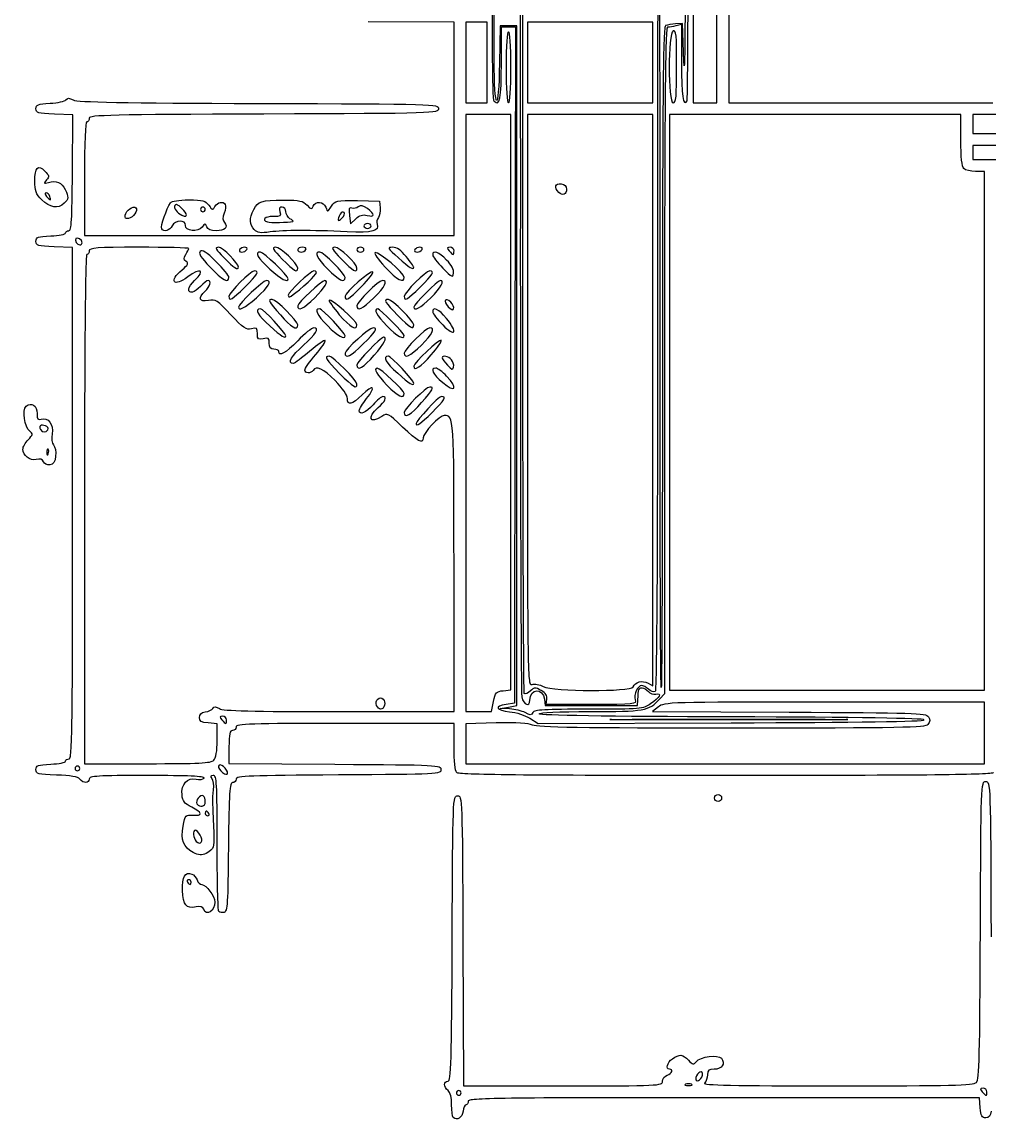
# Model space of a CAD drawing. Extents: x 68 to 595, y 2 to 633.
# Drawn here: x 68 to 374.2, y 2.4 to 350.3 of the extents above; entities that cross this region are included whole.
import ezdxf

# ---------------------------------------------------------------- set-up
doc = ezdxf.new("R2010")
doc.units = 0
doc.layers.get('0').update_dxf_attribs({"linetype": 'CONTINUOUS'})

msp = doc.modelspace()

# ---------------------------------------------------------------- linework, layer by layer
at = {"color": 7}
for points in [[(287.952487, 389.8125), (287.912737, 454.875), (284.21463, 450.75), (280.516522, 446.625), (280.508272, 385.6875), (280.5, 324.75), (284.246107, 324.75), (287.992222, 324.75), (287.952472, 389.8125)], [(215.25, 337.5), (215.25, 350.25), (211.875, 350.25), (208.5, 350.25), (208.5, 337.5), (208.5, 324.75), (211.875, 324.75), (215.25, 324.75)], [(267.75, 337.5), (267.75, 350.25), (247.875, 350.25), (228, 350.25), (228, 337.5), (228, 324.75), (247.875, 324.75), (267.75, 324.75)], [(222.75, 336)], [(275.25, 336.351465)], [(237.909375, 296.390625)], [(74.224722, 294.02586)], [(76.771223, 295.125)], [(100.619393, 289.164)], [(120, 289.253445)], [(126, 291)], [(169.977075, 290.022923)], [(177.277207, 289.082535)], [(153.75, 287.206552)], [(178.5, 285.75)], [(112.18893, 284.896515)], [(141.516308, 284.590838)], [(87, 280.455735)], [(139.125, 278.25)], [(157.875, 278.25)], [(176.25, 278.25)], [(194.625, 278.25)], [(202.416345, 274.96131)], [(204.75, 277.875)], [(136.5, 272.66898)], [(155.25, 272.40588)], [(174, 272.40588)], [(192, 272.66898)], [(133.5, 269.463105)], [(152.25, 269.038912)], [(170.25, 269.411738)], [(189, 269.481922)], [(138.538912, 266.41188)], [(157.175063, 266.768048)], [(175.481677, 266.606445)], [(194.038912, 266.41188)], [(142.175063, 263.018047)], [(160.661738, 263.034308)], [(179.411738, 263.034308)], [(197.411737, 263.034307)], [(203.72991, 261.591518)], [(155.25, 254.411737)], [(174, 254.481937)], [(192, 254.411737)], [(202.365135, 256.47423)], [(151.5, 250.925063)], [(170.25, 250.925063)], [(189, 251.038912)], [(176.038912, 248.41188)], [(194.411737, 248.034307)], [(179.481953, 244.824938)], [(197.563065, 244.91889)], [(203.970098, 243.41103)], [(202.42314, 238.204297)], [(174, 235.663913)], [(192, 235.925062)], [(189, 232.731952)], [(194.481953, 229.824938)], [(269.996498, 230.687497)], [(197.788912, 226.66188)], [(76.128277, 221.255272)], [(76.203157, 215.046877)], [(74.736928, 211.103767)], [(261.467827, 139.846448)], [(180.251872, 133.925415)], [(132.75, 129.375)], [(227.25, 131.65746)], [(261.1875, 129.56226)], [(353.625, 129.375)], [(128.678573, 116.571428)], [(86.25, 114)], [(132.323625, 114.056775)], [(287.25, 104.625)], [(126, 103.455735)], [(127.125, 99.75)], [(124.38117, 92.911575)], [(121.5, 78)], [(125.506365, 69.413708)], [(130.27593, 68.724075)], [(279.9375, 13.99671)], [(283.384125, 16.836023)], [(207, 11.25)], [(373.5, 11.625)], [(204.52593, 3.474075)]]:
    msp.add_lwpolyline(points, close=True, dxfattribs=at)
for points in [[(291.75, 364.413893), (291.75, 324.75), (375.375, 324.75)], [(87.75, 300.74997), (87.75, 282.74997), (146.25, 282.74997), (204.75, 282.74997), (204.75, 316.490617), (204.75, 350.231257), (177.5625, 350.428117)], [(222.375, 132.822157), (219.375, 132.94746), (222, 133.41123), (224.625, 133.875), (224.625, 241.5), (224.625, 349.125), (222, 349.125), (219.375, 349.125), (219.168457, 337.3125)], [(219.75, 337.169265), (219.75, 348.75), (221.99295, 348.75), (224.2359, 348.75), (224.05545, 241.6875), (223.875, 134.625), (221.25, 134.25)], [(277.52901, 337.875), (277.125, 349.875), (274.924995, 349.714972)], [(275.062485, 349.222717), (276.749985, 349.674945), (276.749985, 337.631737)], [(83.93073, 302.592945), (84.056377, 320.93589), (78.215692, 321.155445)], [(220.332007, 138.61002), (222.75, 138.84504), (222.75, 229.92252), (222.75, 321), (215.625, 321), (208.5, 321), (208.5, 226.5), (208.5, 132), (212.580862, 132), (216.661725, 132), (217.28787, 135.1875)], [(266.221673, 141.015165), (267.75, 140.197222), (267.75, 230.598615), (267.75, 321), (247.875, 321), (228, 321), (228, 230.574457)], [(365.25, 312.9), (365.25, 321), (319.125, 321), (273, 321), (273, 229.875), (273, 138.75), (322.87521, 138.75), (372.750428, 138.75), (372.736552, 220.875), (372.73653, 220.875)], [(460.040498, 319.194668), (459.587385, 321), (414.293692, 321), (369, 321), (369, 318), (369, 315), (379.5, 315)], [(378.75, 311.25), (369, 311.25), (369, 309), (369, 306.75), (480, 306.75), (591, 306.75), (591, 309)], [(372.73653, 220.875), (372.722632, 303), (369.88632, 303)], [(174.176828, 293.769825), (181.125, 293.625), (181.366695, 291.517147)], [(171.610575, 289.10016), (171.925417, 286.40331), (173.614905, 287.99049)], [(84, 197.968455), (84, 278.936902), (78.1875, 279.155955)], [(269.80596, 135.907613), (271.486913, 137.707747), (271.510387, 243.228877)], [(87.75, 196.125), (87.75, 115.5), (107.678573, 115.5)], [(168.364823, 132), (204.75, 132), (204.75, 177.975)], [(233.391143, 135.901672), (233.625, 133.875), (248.25, 133.875), (262.875, 133.875), (262.956322, 135.75)], [(248.253398, 134.25), (233.90571, 134.25), (234.140355, 135.899055)], [(269.462453, 133.506135), (267.563303, 132.012263), (310.887518, 131.818635)], [(372.75, 125.25), (372.75, 135), (322.055798, 135)], [(228.75, 129.900143), (231.375, 128.250585), (292.5, 128.437793)], [(129.75, 122.901157), (129.75, 128.159453), (126.9375, 128.392223)], [(204.75, 120.9), (204.75, 128.25), (170.25, 128.25)], [(218.0625, 128.399498), (208.5, 128.127668), (208.5, 121.81383), (208.5, 115.5), (290.625, 115.5), (372.75, 115.5), (372.75, 125.25)], [(133.5, 120.757725), (133.5, 115.515443), (167.0625, 115.320225)], [(207.568125, 59.4375), (207.761385, 13.5), (239.255625, 13.5)], [(371.394398, 6.5625), (371.16375, 9.75), (290.206875, 9.75)]]:
    msp.add_lwpolyline(points, dxfattribs=at)
for points in [[(217.493122, 338.4375), (217.37421, 562.029244), (217.52496, 618.75), (218.238135, 618.75)], [(278.084063, 572.625), (278.475307, 467.976638), (278.125763, 320.149665), (277.52901, 337.875)], [(216.727943, 521.4375), (216.686168, 335.500935), (216.719918, 325.980052), (217.4247, 325.2753)], [(225.035475, 475.5), (225.595725, 488.295758), (225.769005, 440.488995), (225.75339, 277.430925)], [(226.51914, 311.416238), (226.52859, 406.658723), (226.33611, 484.908413), (226.091362, 485.304435)], [(269.658113, 485.303573), (269.413065, 484.907078), (269.22006, 406.789665), (269.22921, 311.709322)], [(278.564145, 325.401555), (278.793938, 325.773368), (278.992282, 371.088248), (279.004912, 426.101288)], [(269.996498, 230.687497), (269.99457, 280.978125), (269.981048, 337.81875), (269.966437, 357)], [(271.746037, 349.179292), (270.94734, 348.872805), (270.764918, 329.579775), (270.755265, 244.398532)], [(271.510387, 243.228877), (271.528838, 326.091127), (271.731555, 348.752197), (272.454435, 348.760238)], [(274.924995, 349.714972), (273.71499, 349.62696), (272.284455, 349.385902), (271.746037, 349.179292)], [(272.454435, 348.760238), (272.960737, 348.766237), (274.13436, 348.973988), (275.062485, 349.222717)], [(222, 347.25), (221.533335, 347.25), (221.25, 342.999998), (221.25, 336)], [(222.75, 336), (222.75, 342.999998), (222.466665, 347.25), (222, 347.25)], [(274.125, 347.521223), (272.44611, 346.876973), (272.44611, 324.75), (274.125, 324.75)], [(275.25, 336.351465), (275.25, 346.355737), (275.095118, 347.893492), (274.125, 347.521223)], [(219.168457, 337.3125), (218.88099, 320.871983), (217.501973, 321.798), (217.493122, 338.4375)], [(276.749985, 337.631737), (276.749985, 326.885588), (277.278652, 323.32158), (278.564145, 325.401555)], [(217.4247, 325.2753), (219.255908, 323.444093), (219.75, 325.971398), (219.75, 337.169265)], [(221.25, 336), (221.25, 329.000002), (221.533335, 324.75), (222, 324.75)], [(222, 324.75), (222.466665, 324.75), (222.75, 329.000002), (222.75, 336)], [(274.125, 324.75), (275.076518, 324.75), (275.25, 326.53905), (275.25, 336.351465)], [(72.375, 322.875), (72.375, 324.18201), (72.951662, 324.404587), (76.856992, 324.604987)], [(76.856992, 324.604987), (79.322092, 324.731475), (81.578265, 325.222132), (81.87072, 325.695322)], [(81.87072, 325.695322), (82.268033, 326.3382), (82.84134, 326.325218), (84.13872, 325.643948)], [(84.13872, 325.643948), (85.448317, 324.956295), (99.882428, 324.68835), (142.875, 324.553605)], [(142.875, 324.553605), (199.315455, 324.376725), (199.875, 324.360248), (199.875, 322.87497)], [(78.215692, 321.155445), (72.948185, 321.353453), (72.375, 321.522203), (72.375, 322.875)], [(144.5625, 321.182633), (96.087818, 321.014077), (89.25, 320.851823), (89.25, 319.870133)], [(199.875, 322.87497), (199.875, 321.39027), (199.310888, 321.373005), (144.5625, 321.182633)], [(88.5, 318.74997), (88.020832, 318.74997), (87.75, 312.249967), (87.75, 300.74997)], [(89.25, 319.870133), (89.25, 319.254045), (88.9125, 318.74997), (88.5, 318.74997)], [(227.00259, 137.747408), (226.72722, 138.022778), (226.509667, 216.17376), (226.51914, 311.416238)], [(269.22921, 311.709322), (269.240835, 190.70334), (269.00727, 138.688515), (268.450665, 138.344513)], [(366.15, 303.9), (365.561107, 304.488893), (365.25, 307.599997), (365.25, 312.9)], [(72, 299.981595), (72, 304.280917), (73.034467, 305.29887), (75.20142, 303.13191)], [(75.20142, 303.13191), (76.55691, 301.77642), (76.618777, 301.421812), (75.694155, 300.30771)], [(369.88632, 303), (368.326343, 303), (366.645, 303.405), (366.15, 303.9)], [(74.224722, 294.02586), (72.369938, 295.923277), (72, 296.913623), (72, 299.981595)], [(75.694155, 300.30771), (74.741445, 299.159767), (74.803243, 299.08647), (76.31838, 299.567355)], [(76.31838, 299.567355), (78.715267, 300.328102), (80.637217, 299.51778), (81.63618, 297.325297)], [(82.777538, 284.25), (83.616158, 284.25), (83.828175, 287.622502), (83.93073, 302.592945)], [(237.909375, 296.390625), (236.404372, 297.895627), (236.828025, 299.378753), (238.6875, 299.114663)], [(75.577928, 296.25), (75.138945, 296.25), (75.211838, 295.773442), (75.75, 295.125)], [(76.771223, 295.125), (76.53378, 295.74375), (75.996803, 296.25), (75.577928, 296.25)], [(81.63618, 297.325297), (82.765613, 294.846465), (82.729088, 294.336225), (81.321427, 292.928572)], [(240.375, 297.437498), (240.375, 295.682917), (239.141018, 295.158982), (237.909375, 296.390625)], [(238.6875, 299.114663), (239.767185, 298.961325), (240.375, 298.35723), (240.375, 297.437498)], [(81.321427, 292.928572), (79.473135, 291.08028), (76.682295, 291.5118), (74.224722, 294.02586)], [(75.75, 295.125), (76.263518, 294.50625), (76.800503, 294), (76.943295, 294)], [(76.943295, 294), (77.086087, 294), (77.008695, 294.50625), (76.771223, 295.125)], [(100.619393, 289.164), (100.9272, 290.729745), (103.199857, 292.300148), (104.000002, 291.500002)], [(112.188952, 284.896523), (111.767535, 285.578393), (113.779207, 291.466087), (114.979057, 293.0625)], [(114.979057, 293.0625), (115.422112, 293.652), (117.582585, 294), (120.799305, 294)], [(116.883758, 292.5), (115.779697, 292.5), (116.198768, 290.829255), (117.5625, 289.794038)], [(120, 289.253445), (120, 290.009828), (117.60978, 292.5), (116.883758, 292.5)], [(120.799305, 294), (125.248162, 294), (126.071662, 293.780048), (127.117282, 292.3125)], [(127.117282, 292.3125), (128.228587, 290.752763), (128.376592, 290.724375), (129.072082, 291.9375)], [(129.072082, 291.9375), (129.880005, 293.346757), (131.642902, 293.684557), (132.336105, 292.56294)], [(132.336105, 292.56294), (132.569647, 292.185052), (132.413565, 290.962747), (131.989245, 289.84671)], [(141.366773, 290.984092), (142.731382, 293.62296), (143.58087, 293.883248), (150.935348, 293.916015)], [(150.935348, 293.916015), (155.908028, 293.93814), (156.959123, 293.71281), (158.226083, 292.352888)], [(158.226083, 292.352888), (159.543735, 290.93856), (159.75891, 290.900528), (160.183478, 292.006943)], [(160.183478, 292.006943), (160.860203, 293.77047), (163.437758, 293.548913), (164.13378, 291.667388)], [(165.973943, 291.99972), (167.182995, 293.844967), (167.481517, 293.909385), (174.176828, 293.769825)], [(177.315585, 291.24957), (175.906642, 292.275735), (175.17633, 292.415025), (174.43422, 291.799125)], [(101.664, 288.119393), (100.766085, 287.942865), (100.442865, 288.266085), (100.619393, 289.164)], [(104.000002, 291.500002), (104.800147, 290.699858), (103.229745, 288.4272), (101.664, 288.119393)], [(117.5625, 289.794038), (119.00841, 288.696435), (120, 288.47652), (120, 289.253445)], [(125.25, 291.75), (124.8375, 291.75), (124.5, 291.4125), (124.5, 291)], [(124.5, 291), (124.5, 290.5875), (124.8375, 290.25), (125.25, 290.25)], [(126, 291), (126, 291.4125), (125.6625, 291.75), (125.25, 291.75)], [(125.25, 290.25), (125.6625, 290.25), (126, 290.5875), (126, 291)], [(131.989245, 289.84671), (131.44545, 288.416415), (131.462918, 287.522145), (132.04842, 286.816627)], [(141.516308, 284.590838), (139.954207, 286.152938), (139.907228, 288.161632), (141.366773, 290.984092)], [(149.625, 290.25), (150.04035, 288.941348), (149.759775, 288.75), (147.425543, 288.75)], [(150.324457, 291.75), (149.490225, 291.75), (149.287148, 291.31449), (149.625, 290.25)], [(151.5, 290.287267), (151.5, 291.115425), (150.990015, 291.75), (150.324457, 291.75)], [(152.8125, 288.060075), (152.090625, 288.480525), (151.5, 289.482765), (151.5, 290.287267)], [(164.13378, 291.667388), (164.709682, 290.110575), (164.739675, 290.11599), (165.973943, 291.99972)], [(168.720705, 289.47828), (167.565952, 287.652353), (167.912317, 286.84089), (169.26786, 288.196425)], [(169.977075, 290.022922), (169.66983, 290.330175), (169.104457, 290.085097), (168.720705, 289.47828)], [(169.26786, 288.196425), (169.96518, 288.893753), (170.284327, 289.71567), (169.977075, 290.022923)], [(172.36794, 291.385567), (171.528922, 291.707528), (171.364207, 291.21048), (171.610575, 289.10016)], [(174.43422, 291.799125), (173.887477, 291.345375), (172.95765, 291.15927), (172.36794, 291.385567)], [(173.614905, 287.99049), (174.855345, 289.155825), (175.828732, 289.446075), (177.277207, 289.082535)], [(177.277185, 289.082535), (179.759077, 288.459615), (179.776747, 289.457025), (177.315585, 291.24957)], [(181.366695, 291.517147), (181.499625, 290.357827), (181.24068, 288.966232), (180.79125, 288.42471)], [(115.499978, 285.749992), (114.674723, 284.207985), (112.897575, 283.7499), (112.18893, 284.896515)], [(119.729145, 285.937492), (119.878013, 287.813227), (116.52462, 287.664555), (115.499978, 285.749992)], [(125.004855, 285.425775), (123.718403, 283.666447), (119.580758, 284.06778), (119.729145, 285.937492)], [(126.43458, 285.490125), (125.997173, 286.62999), (125.88159, 286.624785), (125.004855, 285.425775)], [(129.410955, 284.25), (127.776998, 284.25), (126.745545, 284.679757), (126.43458, 285.490125)], [(132.04842, 286.816627), (133.29891, 285.309885), (132.209767, 284.25), (129.410955, 284.25)], [(147.425543, 288.75), (144.82212, 288.75), (143.800283, 287.733525), (145.6875, 287.021085)], [(145.6875, 287.021085), (146.451998, 286.732485), (152.322435, 286.867523), (153.75, 287.206552)], [(153.75, 287.206552), (153.95625, 287.255527), (153.534375, 287.639617), (152.8125, 288.060075)], [(180.396195, 286.34022), (181.246478, 284.12442), (179.016563, 283.553228), (170.961285, 283.923473)], [(177.375, 286.5), (176.75625, 286.5), (176.25, 286.1625), (176.25, 285.75)], [(176.25, 285.75), (176.25, 285.3375), (176.75625, 285), (177.375, 285)], [(178.5, 285.75), (178.5, 286.1625), (177.99375, 286.5), (177.375, 286.5)], [(177.375, 285), (177.99375, 285), (178.5, 285.3375), (178.5, 285.75)], [(180.79125, 288.42471), (180.341827, 287.883187), (180.164055, 286.94517), (180.396195, 286.34022)], [(72.375, 280.875), (72.375, 282.191182), (72.94943, 282.40236), (77.0625, 282.59829)], [(77.0625, 282.59829), (79.640625, 282.721095), (81.75, 283.14297), (81.75, 283.53579)], [(81.75, 283.53579), (81.75, 283.928603), (82.21239, 284.25), (82.777538, 284.25)], [(87, 280.455735), (87, 281.34063), (85.537238, 282.287235), (84.999998, 281.750002)], [(146.578808, 283.848173), (143.531528, 283.427835), (142.53279, 283.574355), (141.516308, 284.590838)], [(170.961285, 283.923473), (159.273518, 284.460683), (150.830287, 284.434605), (146.578808, 283.848173)], [(78.1875, 279.155955), (72.948016, 279.353408), (72.375, 279.522878), (72.375, 280.875)], [(84.999998, 281.750002), (84.462765, 281.212762), (85.40937, 279.75), (86.294265, 279.75)], [(86.294265, 279.75), (86.68242, 279.75), (87, 280.06758), (87, 280.455735)], [(105, 279), (91.5, 279), (89.25, 278.839282), (89.25, 277.875)], [(120.75, 278.614823), (120.75, 278.826667), (113.6625, 279), (105, 279)], [(119.8125, 276.71694), (120.328125, 277.54893), (120.75, 278.402978), (120.75, 278.614823)], [(130.218322, 279), (128.941432, 279), (129.23679, 278.440507), (132, 275.625)], [(136.5, 272.66898), (136.5, 273.984458), (131.52354, 279), (130.218322, 279)], [(138.463523, 279), (137.844773, 279), (137.12994, 278.6625), (136.875, 278.25)], [(139.125, 278.25), (139.37994, 278.6625), (139.08225, 279), (138.463523, 279)], [(148.18848, 279), (146.970555, 279), (147.39009, 278.28048), (150.375, 275.25)], [(155.25, 272.40588), (155.25, 273.912757), (149.802173, 279), (148.18848, 279)], [(156.794265, 279), (155.94492, 279), (155.25, 278.6625), (155.25, 278.25)], [(157.875, 278.25), (158.12994, 278.6625), (157.64361, 279), (156.794265, 279)], [(166.93848, 279), (165.720555, 279), (166.14009, 278.28048), (169.125, 275.25)], [(174, 272.40588), (174, 273.912757), (168.552173, 279), (166.93848, 279)], [(175.125, 279), (174.50625, 279), (174, 278.6625), (174, 278.25)], [(176.25, 278.25), (176.25, 278.6625), (175.74375, 279), (175.125, 279)], [(185.332515, 279), (183.548557, 279), (183.67389, 278.769007), (187.145535, 275.658608)], [(189.62448, 276.04398), (187.97676, 278.094337), (186.6618, 279), (185.332515, 279)], [(193.963522, 279), (193.344772, 279), (192.62994, 278.6625), (192.375, 278.25)], [(194.625, 278.25), (194.87994, 278.6625), (194.58225, 279), (193.963522, 279)], [(203.53317, 279), (202.53657, 279), (202.485322, 278.796383), (203.25, 277.875)], [(204.75, 277.875), (204.75, 278.49375), (204.202425, 279), (203.53317, 279)], [(88.5, 276.75), (88.004648, 276.75), (87.75, 249.375), (87.75, 196.125)], [(89.25, 277.875), (89.25, 277.25625), (88.9125, 276.75), (88.5, 276.75)], [(119.943818, 274.539195), (119.069543, 275.083185), (119.04564, 275.479568), (119.8125, 276.71694)], [(124.411245, 277.71123), (123.77697, 277.076955), (124.56636, 275.797012), (127.514063, 272.680252)], [(129.380978, 274.494082), (126.309885, 277.52703), (125.04552, 278.345505), (124.411245, 277.71123)], [(132, 275.625), (135.02763, 272.54007), (136.5, 271.572878), (136.5, 272.66898)], [(136.875, 278.25), (136.62006, 277.8375), (136.91775, 277.5), (137.536477, 277.5)], [(137.536477, 277.5), (138.155227, 277.5), (138.87006, 277.8375), (139.125, 278.25)], [(143.46312, 277.5), (141.517253, 277.5), (142.597163, 275.537408), (146.43723, 272.094967)], [(152.25, 269.038897), (152.25, 269.996768), (144.457853, 277.5), (143.46312, 277.5)], [(150.375, 275.25), (154.131278, 271.436377), (155.25, 270.783705), (155.25, 272.40588)], [(155.25, 278.25), (155.25, 277.8375), (155.73633, 277.5), (156.330735, 277.5)], [(156.330735, 277.5), (156.92514, 277.5), (157.62006, 277.8375), (157.875, 278.25)], [(162.215692, 277.5), (160.388452, 277.5), (161.257605, 275.6688), (164.784308, 272.088263)], [(170.25, 269.411722), (170.25, 270.63804), (163.43382, 277.5), (162.215692, 277.5)], [(169.125, 275.25), (172.881278, 271.436377), (174, 270.783705), (174, 272.40588)], [(174, 278.25), (174, 277.8375), (174.50625, 277.5), (175.125, 277.5)], [(175.125, 277.5), (175.74375, 277.5), (176.25, 277.8375), (176.25, 278.25)], [(179.816782, 277.313895), (179.301495, 277.142137), (180.639255, 275.191245), (182.941688, 272.756767)], [(189, 269.481922), (189, 270.818062), (180.943193, 277.689368), (179.816782, 277.313895)], [(187.145535, 275.658608), (190.649153, 272.519565), (192, 271.687642), (192, 272.66898)], [(192, 272.66898), (192, 272.899417), (190.931017, 274.418167), (189.62448, 276.04398)], [(192.375, 278.25), (192.12006, 277.8375), (192.41775, 277.5), (193.036478, 277.5)], [(193.036478, 277.5), (193.655228, 277.5), (194.37006, 277.8375), (194.625, 278.25)], [(202.416345, 274.96131), (199.920488, 277.536383), (198, 278.24502), (198, 276.590888)], [(198, 276.590888), (198, 276.090878), (199.434375, 274.21581), (201.1875, 272.424075)], [(204.625972, 270.79449), (204.78828, 271.847408), (204.007628, 273.319523), (202.416345, 274.96131)], [(203.25, 277.875), (203.763517, 277.25625), (204.311092, 276.75), (204.46683, 276.75)], [(204.46683, 276.75), (204.622575, 276.75), (204.75, 277.25625), (204.75, 277.875)], [(225.75339, 277.430925), (225.74589, 201.286687), (225.953287, 137.921062), (226.213815, 136.618425)], [(120.441668, 269.625), (115.991145, 266.230425), (114.349065, 268.267133), (118.631318, 271.87041)], [(118.631318, 271.87041), (120.53394, 273.47136), (120.797783, 274.007843), (119.943818, 274.539195)], [(122.625, 268.5), (126.131348, 271.794038), (124.432845, 272.66922), (120.441668, 269.625)], [(127.514063, 272.680252), (131.341898, 268.632885), (133.5, 267.47301), (133.5, 269.463105)], [(133.5, 269.463105), (133.5, 269.992822), (131.646443, 272.256757), (129.380978, 274.494082)], [(141.588262, 271.5), (140.36196, 271.5), (133.5, 264.68382), (133.5, 263.465693)], [(138.538912, 266.41188), (142.558995, 270.38202), (143.229008, 271.5), (141.588262, 271.5)], [(146.43723, 272.094967), (150.0597, 268.847595), (152.25, 267.696045), (152.25, 269.038912)], [(160.338262, 271.5), (159.3366, 271.5), (152.25, 264.789232), (152.25, 263.840693)], [(157.175062, 266.768048), (161.243963, 270.280875), (162.05892, 271.5), (160.338262, 271.5)], [(164.784308, 272.088263), (168.24525, 268.574482), (170.25, 267.592762), (170.25, 269.411738)], [(179.06244, 271.187558), (178.410885, 271.83912), (170.25, 264.703238), (170.25, 263.481953)], [(182.941688, 272.756767), (186.846705, 268.627785), (189, 267.463815), (189, 269.481922)], [(197.088263, 271.5), (195.86196, 271.5), (189, 264.68382), (189, 263.465693)], [(194.038912, 266.41188), (198.058995, 270.38202), (198.729008, 271.5), (197.088263, 271.5)], [(201.1875, 272.424075), (204.092917, 269.45466), (204.397207, 269.31045), (204.625972, 270.79449)], [(120.75, 265.744268), (120.75, 266.291108), (121.59375, 267.531188), (122.625, 268.5)], [(126.880733, 268.5), (126.540143, 268.5), (125.468813, 267.65625), (124.5, 266.625)], [(126, 265.125), (127.508798, 266.490443), (128.033213, 268.5), (126.880733, 268.5)], [(145.336088, 268.5), (144.33663, 268.5), (136.5, 261.039593), (136.5, 260.08812)], [(142.175063, 263.018047), (146.07387, 266.384032), (147.293985, 268.5), (145.336088, 268.5)], [(163.824937, 268.5), (162.857782, 268.5), (155.25, 261.386302), (155.25, 260.481953)], [(160.661738, 263.034322), (163.79274, 266.118233), (165.171157, 268.5), (163.824937, 268.5)], [(182.088262, 268.5), (180.86196, 268.5), (174, 261.68382), (174, 260.465693)], [(175.481677, 266.606445), (177.712163, 268.864987), (179.323508, 270.92649), (179.06244, 271.187558)], [(179.411738, 263.034322), (182.925518, 266.49525), (183.907238, 268.5), (182.088262, 268.5)], [(200.461088, 268.5), (199.723725, 268.5), (192, 260.821192), (192, 260.08812)], [(197.411737, 263.034322), (200.64381, 266.21778), (201.917078, 268.5), (200.461088, 268.5)], [(124.5, 266.625), (122.587935, 264.589695), (120.75, 264.158033), (120.75, 265.744268)], [(126.985425, 262.148295), (124.057118, 261.598943), (123.606818, 262.959195), (126, 265.125)], [(133.5, 263.465693), (133.5, 261.81561), (134.44332, 262.36716), (138.538912, 266.41188)], [(152.25, 263.840693), (152.25, 262.741778), (153.089243, 263.240603), (157.175063, 266.768048)], [(170.25, 263.481953), (170.25, 261.75747), (171.329828, 262.402373), (175.481677, 266.606445)], [(189, 263.465693), (189, 261.81561), (189.94332, 262.36716), (194.038912, 266.41188)], [(134.100458, 257.665493), (129.784365, 262.27941), (129.302527, 262.582988), (126.985425, 262.148295)], [(136.5, 260.08812), (136.5, 258.752903), (138.327818, 259.696568), (142.175063, 263.018047)], [(147.215692, 262.5), (145.710608, 262.5), (146.00277, 261.93624), (149.768047, 257.574937)], [(155.25, 254.411737), (155.25, 255.63804), (148.43382, 262.5), (147.215692, 262.5)], [(155.25, 260.481953), (155.25, 258.638587), (157.070745, 259.497308), (160.661738, 263.034308)], [(165.249998, 262.249987), (165.02328, 262.023262), (166.457392, 259.96176), (168.436935, 257.668875)], [(174, 254.481937), (174, 255.630847), (165.858608, 262.85859), (165.249998, 262.249987)], [(174, 260.465693), (174, 258.638452), (175.8312, 259.507605), (179.411738, 263.034308)], [(183.965692, 262.5), (182.31561, 262.5), (182.86716, 261.55668), (186.91188, 257.461088)], [(192, 254.411737), (192, 255.63804), (185.18382, 262.5), (183.965692, 262.5)], [(192, 260.08812), (192, 258.632858), (194.108505, 259.78074), (197.411737, 263.034307)], [(203.72991, 261.591518), (201.992685, 263.328742), (201.250073, 262.04553), (202.922918, 260.19705)], [(204.630375, 259.516117), (204.791925, 260.000783), (204.386723, 260.934712), (203.72991, 261.591518)], [(140.61504, 253.189515), (139.000995, 252.784418), (138.06468, 253.42773), (134.100458, 257.665493)], [(143.481953, 259.5), (141.517575, 259.5), (142.584383, 257.54886), (146.43723, 254.094967)], [(151.5, 250.925063), (151.5, 251.892218), (144.386302, 259.5), (143.481953, 259.5)], [(149.768047, 257.574937), (153.132682, 253.67769), (155.25, 252.455955), (155.25, 254.411737)], [(162.231953, 259.5), (160.388587, 259.5), (161.247308, 257.679255), (164.784308, 254.088263)], [(170.25, 250.925063), (170.25, 251.892218), (163.136302, 259.5), (162.231953, 259.5)], [(168.436935, 257.668875), (171.916207, 253.63884), (174, 252.445095), (174, 254.481937)], [(180.58812, 259.5), (179.132858, 259.5), (180.28074, 257.391495), (183.534308, 254.088263)], [(189, 251.038912), (189, 251.776275), (181.321192, 259.5), (180.58812, 259.5)], [(202.365135, 256.47423), (199.906365, 259.435192), (198, 260.35959), (198, 258.590888)], [(198, 258.590888), (198, 258.090878), (199.434375, 256.21713), (201.1875, 254.427007)], [(202.922918, 260.19705), (203.81748, 259.208565), (204.444502, 258.958507), (204.630375, 259.516117)], [(146.43723, 254.094967), (150.135173, 250.779937), (151.5, 249.925387), (151.5, 250.925063)], [(164.784308, 254.088263), (167.868233, 250.95726), (170.25, 249.578843), (170.25, 250.925063)], [(183.534308, 254.088263), (186.71778, 250.85619), (189, 249.582922), (189, 251.038912)], [(186.91188, 257.461088), (190.88202, 253.441005), (192, 252.770992), (192, 254.411737)], [(201.1875, 254.427007), (205.155907, 250.374847), (206.086568, 251.992717), (202.365135, 256.47423)], [(142.5, 251.625), (142.5, 253.426815), (142.28187, 253.607865), (140.61504, 253.189515)], [(144.375, 250.05798), (142.719623, 249.64251), (142.5, 249.826058), (142.5, 251.625)], [(160.28688, 253.5), (159.757163, 253.5), (157.490565, 251.64375), (155.25, 249.375)], [(157.115535, 248.01558), (161.11296, 251.521418), (162.25707, 253.5), (160.28688, 253.5)], [(179.199937, 253.5), (177.963937, 253.5), (170.25, 246.58926), (170.25, 245.481952)], [(176.038912, 248.41188), (179.981873, 252.305858), (180.723735, 253.5), (179.199937, 253.5)], [(197.088263, 253.5), (195.86196, 253.5), (189, 246.68382), (189, 245.465693)], [(194.411737, 248.034308), (197.925518, 251.49525), (198.907238, 253.5), (197.088263, 253.5)], [(146.25, 248.639288), (146.25, 250.280025), (146.003325, 250.46667), (144.375, 250.05798)], [(147.75, 246.75), (146.646975, 246.75), (146.25, 247.250003), (146.25, 248.639288)], [(155.25, 249.375), (151.423365, 245.500238), (149.25, 244.277715), (149.25, 246)], [(153.835658, 242.25), (151.906613, 242.25), (153.265807, 244.63929), (157.115535, 248.01558)], [(163.991078, 249.50892), (163.75092, 249.749077), (161.55573, 248.214068), (159.112875, 246.097785)], [(160.963867, 245.017778), (162.868988, 247.247745), (164.231235, 249.268762), (163.991078, 249.50892)], [(170.25, 245.481952), (170.25, 243.590925), (172.111147, 244.532902), (176.038912, 248.41188)], [(182.461088, 250.5), (181.503232, 250.5), (174, 242.707852), (174, 241.71312)], [(179.481953, 244.824938), (182.761837, 248.62401), (183.74664, 250.5), (182.461088, 250.5)], [(189, 245.465693), (189, 243.638452), (190.8312, 244.507605), (194.411737, 248.034307)], [(200.687558, 249.56244), (200.180077, 250.069928), (192, 242.326028), (192, 241.33812)], [(197.563065, 244.91889), (199.542607, 247.211775), (200.948625, 249.301373), (200.687558, 249.56244)], [(149.25, 246), (149.25, 246.4125), (148.575, 246.75), (147.75, 246.75)], [(159.112875, 246.097785), (156.67002, 243.981503), (154.295273, 242.25), (153.835658, 242.25)], [(157.5, 240.106643), (157.5, 240.577792), (159.05874, 242.787802), (160.963867, 245.017778)], [(165.21312, 244.5), (163.541415, 244.5), (164.13294, 243.53679), (168.539025, 239.08425)], [(174, 235.663913), (174, 236.889743), (166.432125, 244.5), (165.21312, 244.5)], [(174, 241.71312), (174, 239.707268), (176.085945, 240.891353), (179.481953, 244.824938)], [(183.981953, 244.5), (182.017575, 244.5), (183.084383, 242.54886), (186.93723, 239.094967)], [(192, 235.925063), (192, 236.892217), (184.886302, 244.5), (183.981953, 244.5)], [(192, 241.33812), (192, 239.684085), (194.34903, 241.196078), (197.563065, 244.91889)], [(203.970098, 243.41103), (203.048685, 244.521263), (201, 244.91775), (201, 243.985838)], [(201, 243.985838), (201, 243.70305), (201.759375, 242.661007), (202.6875, 241.67019)], [(270.755265, 244.398532), (270.748515, 186.975728), (270.576158, 139.82616), (270.371715, 139.621717)], [(160.125, 240), (159.488963, 238.970873), (157.5, 239.05167), (157.5, 240.106643)], [(167.08812, 236.788913), (163.33803, 240.586178), (161.11956, 241.609238), (160.125, 240)], [(180.425063, 240.75), (179.128748, 240.75), (180.423563, 238.49673), (183.534308, 235.338263)], [(189, 232.731952), (189, 233.636303), (181.392218, 240.75), (180.425063, 240.75)], [(198.977872, 240.75), (197.12301, 240.75), (198.009398, 238.907767), (201.1875, 236.157623)], [(202.42314, 238.204297), (201.066075, 239.604435), (199.515705, 240.75), (198.977872, 240.75)], [(202.6875, 241.67019), (204.096307, 240.166223), (204.416198, 240.071287), (204.624435, 241.095383)], [(204.624435, 241.095383), (204.761617, 241.770052), (204.467167, 242.812095), (203.970098, 243.41103)], [(171, 231.163913), (171, 232.163505), (169.43817, 234.409312), (167.08812, 236.788913)], [(168.539025, 239.08425), (172.871955, 234.705623), (174, 233.999108), (174, 235.663913)], [(186.93723, 239.094967), (190.635173, 235.779937), (192, 234.925387), (192, 235.925062)], [(201.1875, 236.157623), (205.173615, 232.708268), (206.162512, 234.346245), (202.42314, 238.204297)], [(177.090413, 231.114157), (180.177908, 235.012433), (179.228647, 235.765927), (175.64211, 232.263765)], [(183.534308, 235.338263), (187.040603, 231.778433), (189, 230.844098), (189, 232.731952)], [(197.088263, 234.75), (195.86196, 234.75), (189, 227.93382), (189, 226.715693)], [(194.481952, 229.824937), (198.219075, 234.15363), (198.534675, 234.75), (197.088263, 234.75)], [(69.285078, 228.675375), (70.947409, 230.054985), (72.75, 228.839775), (72.75, 226.339515)], [(175.64211, 232.263765), (172.407705, 229.105455), (171, 228.77193), (171, 231.163913)], [(174.75, 227.329575), (174.75, 227.785837), (175.803187, 229.4889), (177.090413, 231.114157)], [(182.227087, 231.75), (181.801987, 231.75), (180.417023, 230.56875), (179.149395, 229.125)], [(180.75, 228.259912), (183.00315, 230.155808), (183.677842, 231.75), (182.227087, 231.75)], [(189, 226.715693), (189, 224.707335), (191.084393, 225.889552), (194.481953, 229.824938)], [(200.768047, 231.75), (199.863698, 231.75), (192.75, 224.142217), (192.75, 223.175062)], [(197.788912, 226.66188), (201.853867, 230.676337), (202.482503, 231.75), (200.768047, 231.75)], [(228, 230.574457), (228, 141.138915), (228.01605, 140.154022), (229.468395, 140.614973)], [(270.371715, 139.621717), (270.167273, 139.417275), (269.998425, 180.396878), (269.996498, 230.687497)], [(70.434979, 220.747942), (68.76579, 221.978152), (67.954514, 227.571098), (69.285078, 228.675375)], [(72.75, 226.339515), (72.75, 224.559713), (73.007765, 224.188432), (73.983463, 224.56284)], [(179.149395, 229.125), (176.892975, 226.555088), (174.75, 225.68052), (174.75, 227.329575)], [(181.88658, 225.451553), (178.013385, 222.91374), (177.09456, 225.184057), (180.75, 228.259912)], [(188.486392, 222.076553), (183.81525, 226.562018), (183.68388, 226.629195), (181.88658, 225.451553)], [(192.75, 223.175062), (192.75, 222.093825), (194.131155, 223.049557), (197.788912, 226.66188)], [(75.390187, 222.47295), (73.954204, 223.02399), (73.153903, 222.416775), (73.844161, 221.299897)], [(73.983463, 224.56284), (76.124047, 225.384262), (78.089557, 222.86508), (77.550397, 219.991117)], [(201.68727, 225.75), (200.182492, 225.75), (195, 220.22661), (195, 218.62284)], [(204.75, 177.975), (204.75, 225.733155), (204.74925, 225.75), (201.68727, 225.75)], [(69.9375, 218.074605), (71.447965, 219.68244), (71.500155, 219.962902), (70.434979, 220.747942)], [(73.844161, 221.299897), (74.466945, 220.292213), (75.520342, 220.27164), (76.128277, 221.255272)], [(76.128277, 221.255295), (76.38501, 221.670712), (76.052873, 222.218655), (75.390187, 222.47295)], [(77.550397, 219.991117), (77.267737, 218.484382), (77.433675, 217.05738), (77.96616, 216.41577)], [(195, 218.62284), (195, 216.557693), (193.288853, 217.464998), (188.486392, 222.076553)], [(68.25, 215.067735), (68.25, 215.733555), (69.009375, 217.086652), (69.9375, 218.074605)], [(77.96616, 216.41577), (78.453563, 215.82849), (78.744945, 214.229062), (78.613672, 212.86149)], [(72.499286, 211.83918), (70.515326, 211.341233), (68.25, 213.0624), (68.25, 215.067735)], [(76.203127, 215.046877), (75.953902, 215.296095), (75.776647, 214.853122), (75.809213, 214.062502)], [(75.809213, 214.062502), (75.845213, 213.18879), (76.022918, 213.011077), (76.262332, 213.609375)], [(76.262332, 213.609375), (76.478985, 214.150778), (76.452345, 214.79766), (76.203157, 215.046877)], [(78.613672, 212.86149), (78.43434, 210.993202), (77.97918, 210.318525), (76.78296, 210.147847)], [(74.736928, 211.103768), (74.423325, 211.921005), (73.731382, 212.148413), (72.499286, 211.83918)], [(76.78296, 210.147847), (75.863085, 210.016597), (74.99924, 210.420195), (74.736928, 211.103767)], [(82.875, 117), (83.868053, 117), (84, 126.496492), (84, 197.968455)], [(228.761482, 135.5625), (228.794782, 139.3659), (232.956218, 139.670775), (233.391143, 135.901672)], [(232.363755, 138.686677), (230.537768, 139.720372), (230.221282, 139.70649), (228.927892, 138.535988)], [(229.468395, 140.614973), (230.276017, 140.8713), (231.879143, 140.570047), (233.030895, 139.945538)], [(233.030895, 139.945538), (236.058548, 138.303863), (260.84274, 138.2175), (261.467827, 139.846448)], [(261.467827, 139.846447), (262.0632, 141.397972), (264.422565, 141.978015), (266.221673, 141.015165)], [(264.15483, 140.25), (262.876013, 140.25), (261.60249, 137.39628), (262.133992, 135.721672)], [(262.956322, 135.75), (263.102467, 139.119532), (263.237085, 139.5), (264.28317, 139.5)], [(266.331188, 139.05153), (265.602825, 139.71069), (264.62346, 140.25), (264.15483, 140.25)], [(264.28317, 139.5), (264.851408, 139.5), (265.75596, 138.970283), (266.293275, 138.32286)], [(180.251872, 133.925415), (179.626778, 135.554385), (181.213703, 137.086298), (182.349585, 135.950415)], [(182.349585, 135.950415), (183.309615, 134.990385), (182.714873, 132.75), (181.5, 132.75)], [(217.28787, 135.1875), (217.854937, 138.07428), (218.142135, 138.39717), (220.332007, 138.61002)], [(226.213815, 136.618425), (226.710158, 134.13672), (228.741645, 133.294732), (228.761482, 135.5625)], [(228.927892, 138.535988), (228.144353, 137.826892), (227.277967, 137.47203), (227.00259, 137.747408)], [(234.140355, 135.899055), (234.303795, 137.047703), (233.764687, 137.893613), (232.363755, 138.686677)], [(247.912245, 132), (265.15647, 132), (266.35716, 132.214297), (269.80596, 135.907613)], [(262.133992, 135.721672), (262.58697, 134.294452), (262.167742, 134.25), (248.253398, 134.25)], [(266.293275, 138.32286), (266.83059, 137.67543), (267.90369, 137.311372), (268.677937, 137.513842)], [(268.450665, 138.344513), (268.013318, 138.074213), (267.05955, 138.392363), (266.331188, 139.05153)], [(268.677937, 137.513842), (270.798053, 138.068265), (269.88855, 136.38192), (267.018765, 134.4375)], [(126, 131.888115), (127.03125, 132.03282), (128.117828, 132.53907), (128.414618, 133.013115)], [(128.414618, 133.013115), (128.816843, 133.655565), (129.339368, 133.636312), (130.46694, 132.9375)], [(130.46694, 132.9375), (131.622773, 132.221167), (140.563463, 132), (168.364823, 132)], [(181.5, 132.75), (181.06161, 132.75), (180.49995, 133.278937), (180.251872, 133.925415)], [(221.25, 134.25), (217.42044, 133.70292), (218.04192, 132.439163), (222.375, 131.96235)], [(227.25, 131.65743), (226.21875, 132.22911), (224.025, 132.753232), (222.375, 132.822157)], [(247.426358, 132.75), (233.42679, 132.75), (230.21574, 132.556627), (229.724768, 131.68401)], [(267.018765, 134.4375), (264.616215, 132.809655), (263.92362, 132.75), (247.426358, 132.75)], [(322.055798, 135), (272.566605, 135), (271.316452, 134.96445), (269.462453, 133.506135)], [(124.125, 130.125), (124.125, 131.15484), (124.712708, 131.70747), (126, 131.888115)], [(126.9375, 128.392223), (124.70259, 128.577195), (124.125, 128.933047), (124.125, 130.125)], [(131.53317, 130.5), (130.53657, 130.5), (130.485322, 130.296383), (131.25, 129.375)], [(131.25, 129.375), (131.763517, 128.75625), (132.311093, 128.25), (132.46683, 128.25)], [(132.75, 129.375), (132.75, 129.99375), (132.202425, 130.5), (131.53317, 130.5)], [(132.46683, 128.25), (132.622575, 128.25), (132.75, 128.75625), (132.75, 129.375)], [(222.375, 131.96235), (224.4375, 131.735392), (227.30625, 130.807402), (228.75, 129.900143)], [(229.724768, 131.68401), (229.211145, 130.771125), (228.85569, 130.767307), (227.25, 131.65746)], [(231.75, 131.25441), (231.75, 131.725463), (237.701145, 132), (247.912245, 132)], [(292.6875, 130.31691), (252.931477, 130.442115), (231.75, 130.767983), (231.75, 131.25441)], [(291.75, 129.357698), (258.13125, 129.357698), (244.378125, 129.449753), (261.1875, 129.56226)], [(261.1875, 129.56226), (277.996875, 129.674775), (305.503125, 129.674775), (322.3125, 129.56226)], [(322.3125, 129.56226), (339.121875, 129.449753), (325.36875, 129.357698), (291.75, 129.357698)], [(292.5, 128.437793), (332.625195, 128.560688), (353.625, 128.88267), (353.625, 129.375)], [(353.625, 129.375), (353.625, 129.86727), (332.684557, 130.190947), (292.6875, 130.31691)], [(310.887518, 131.818635), (350.374013, 131.642153), (354.281543, 131.514308), (354.99987, 130.375365)], [(354.99987, 130.375365), (355.571775, 129.4686), (355.517528, 128.799818), (354.802177, 127.937865)], [(134.625, 126), (133.732298, 126), (133.5, 124.917525), (133.5, 120.757725)], [(135.75, 127.125), (135.75, 126.50625), (135.24375, 126), (134.625, 126)], [(170.25, 128.25), (140.083335, 128.25), (135.75, 128.108693), (135.75, 127.125)], [(229.650255, 127.710667), (228.226665, 128.385945), (224.784172, 128.590582), (218.0625, 128.399498)], [(292.745925, 126.75), (244.658167, 126.75), (231.244973, 126.954225), (229.650255, 127.710667)], [(354.802177, 127.937865), (353.917455, 126.871838), (347.552257, 126.75), (292.745925, 126.75)], [(128.678573, 116.571428), (129.40338, 117.296243), (129.75, 119.34396), (129.75, 122.901157)], [(205.65, 112.65), (205.072448, 113.227553), (204.75, 116.183333), (204.75, 120.9)], [(72.375, 113.625), (72.375, 114.941182), (72.94943, 115.15236), (77.0625, 115.34829)], [(77.0625, 115.34829), (79.640625, 115.471095), (81.75, 115.89297), (81.75, 116.28579)], [(81.75, 116.28579), (81.75, 116.678603), (82.25625, 117), (82.875, 117)], [(107.678573, 115.5), (123.950002, 115.5), (127.803765, 115.69662), (128.678573, 116.571428)], [(130.350908, 115.032855), (129.966667, 114.795382), (130.225628, 113.967548), (130.926375, 113.193225)], [(132.323625, 114.056775), (131.62287, 114.83109), (130.735147, 115.270328), (130.350908, 115.032855)], [(167.0625, 115.320225), (200.059928, 115.128285), (200.625, 115.099748), (200.625, 113.625)], [(78.86907, 111.9093), (72.9469, 112.106002), (72.375, 112.257097), (72.375, 113.625)], [(86.273408, 110.5968), (85.63251, 111.36903), (83.441423, 111.757425), (78.86907, 111.9093)], [(85.5, 114.75), (85.0875, 114.75), (84.75, 114.4125), (84.75, 114)], [(84.75, 114), (84.75, 113.5875), (85.0875, 113.25), (85.5, 113.25)], [(86.25, 114), (86.25, 114.4125), (85.9125, 114.75), (85.5, 114.75)], [(85.5, 113.25), (85.9125, 113.25), (86.25, 113.5875), (86.25, 114)], [(107.669265, 111.75), (91.796588, 111.75), (89.25, 111.594465), (89.25, 110.625)], [(125.597865, 110.956087), (125.937975, 111.506408), (120.436943, 111.75), (107.669265, 111.75)], [(128.53317, 111.75), (127.660005, 111.75), (127.527997, 111.48522), (128.065763, 110.8125)], [(129.75, 90.500002), (129.75, 109.601655), (129.626978, 111.75), (128.53317, 111.75)], [(130.926375, 113.193225), (131.62713, 112.41891), (132.514853, 111.979672), (132.899092, 112.217145)], [(132.899092, 112.217145), (133.283333, 112.454618), (133.024372, 113.282452), (132.323625, 114.056775)], [(168.1875, 111.929535), (140.044485, 111.759945), (135.75, 111.586177), (135.75, 110.617035)], [(200.625, 113.625), (200.625, 112.151138), (200.059845, 112.121595), (168.1875, 111.929535)], [(290.625, 111.75), (226.23333, 111.75), (206.339295, 111.960705), (205.65, 112.65)], [(375.6, 112.65), (374.910705, 111.960705), (355.01667, 111.75), (290.625, 111.75)], [(89.25, 110.625), (89.25, 109.18677), (87.457718, 109.16979), (86.273408, 110.5968)], [(118.634753, 105.632655), (118.31184, 109.003072), (120.288285, 111.22059), (123.070553, 110.609505)], [(123.070553, 110.609505), (124.19244, 110.363092), (125.32758, 110.518762), (125.597865, 110.956087)], [(128.065763, 110.8125), (128.477947, 110.296875), (128.676367, 108.69375), (128.50671, 107.25)], [(134.637053, 109.5), (133.68525, 109.5), (133.495215, 106.542293), (133.324553, 89.072468)], [(135.75, 110.617035), (135.75, 110.002665), (135.249173, 109.5), (134.637053, 109.5)], [(371.431845, 62.753272), (371.62269, 109.310618), (371.642963, 109.875), (373.125, 109.875)], [(373.125, 109.875), (374.607803, 109.875), (374.627212, 109.310715), (374.817863, 60.649883)], [(121.6875, 101.75073), (119.388113, 102.874282), (118.83117, 103.582493), (118.634753, 105.632655)], [(125.334983, 105.322477), (124.42158, 105.886988), (122.756213, 103.75122), (123.354698, 102.78285)], [(126, 103.455735), (126, 104.25639), (125.700742, 105.096428), (125.334983, 105.322477)], [(128.50671, 107.25), (128.337045, 105.80625), (128.225415, 104.11875), (128.258647, 103.5)], [(204.1815, 60.1875), (204.372443, 104.81055), (204.393593, 105.375), (205.874858, 105.375)], [(205.874858, 105.375), (207.35643, 105.375), (207.377235, 104.81058), (207.568125, 59.4375)], [(287.25, 104.625), (287.25, 105.24375), (287.75625, 105.75), (288.375, 105.75)], [(288.375, 103.5), (287.75625, 103.5), (287.25, 104.00625), (287.25, 104.625)], [(288.375, 105.75), (288.99375, 105.75), (289.5, 105.24375), (289.5, 104.625)], [(289.5, 104.625), (289.5, 104.00625), (288.99375, 103.5), (288.375, 103.5)], [(122.088525, 99.184642), (125.314733, 98.92998), (125.13735, 100.065038), (121.6875, 101.75073)], [(123.354698, 102.78285), (124.17564, 101.45454), (126, 101.918602), (126, 103.455735)], [(128.258647, 103.5), (128.693505, 95.40249), (128.795768, 90.1536), (128.5377, 89.17632)], [(118.996155, 95.751008), (119.6535, 99.24966), (119.760458, 99.368415), (122.088525, 99.184642)], [(126.330735, 100.5), (126.14883, 100.5), (126, 100.1625), (126, 99.75)], [(126, 99.75), (126, 99.3375), (126.35742, 99), (126.794265, 99)], [(127.125, 99.75), (126.87006, 100.1625), (126.51264, 100.5), (126.330735, 100.5)], [(126.794265, 99), (127.23111, 99), (127.37994, 99.3375), (127.125, 99.75)], [(122.181157, 87.410602), (119.045528, 89.032095), (118.16634, 91.334392), (118.996155, 95.751008)], [(122.819587, 94.5), (121.918117, 94.5), (122.157427, 91.892572), (123.15, 90.9)], [(124.38117, 92.911575), (123.835575, 93.785213), (123.132863, 94.5), (122.819587, 94.5)], [(123.15, 90.9), (124.548075, 89.501925), (125.519407, 91.088962), (124.38117, 92.911575)], [(130.27593, 68.724075), (129.98667, 69.013335), (129.75, 78.812498), (129.75, 90.500002)], [(126.324255, 87.113347), (124.811145, 86.423925), (123.97287, 86.484068), (122.181157, 87.410602)], [(128.5377, 89.17632), (128.36361, 88.51704), (127.367558, 87.588705), (126.324255, 87.113347)], [(133.324553, 89.072468), (133.15122, 71.32869), (132.97239, 68.61558), (131.96343, 68.42154)], [(118.79811, 75.312772), (118.666568, 79.676925), (119.625923, 81.38427), (121.751385, 80.568652)], [(121.751385, 80.568652), (122.40672, 80.317177), (123.14724, 79.467607), (123.39699, 78.680715)], [(120.705735, 78.75), (120.26889, 78.75), (120.12006, 78.4125), (120.375, 78)], [(120.375, 78), (120.62994, 77.5875), (120.98736, 77.25), (121.169265, 77.25)], [(121.5, 78), (121.5, 78.4125), (121.14258, 78.75), (120.705735, 78.75)], [(121.169265, 77.25), (121.35117, 77.25), (121.5, 77.5875), (121.5, 78)], [(123.39699, 78.680715), (123.64674, 77.893822), (124.310092, 77.25), (124.871107, 77.25)], [(124.871107, 77.25), (126.308415, 77.25), (129, 73.614975), (129, 71.673855)], [(123.092408, 70.165035), (119.9337, 69.502965), (118.93722, 70.697482), (118.79811, 75.312772)], [(125.506365, 69.413707), (125.196668, 70.220767), (124.456853, 70.451025), (123.092408, 70.165035)], [(129, 71.673855), (129, 68.855288), (126.372848, 67.15569), (125.506365, 69.413708)], [(131.96343, 68.42154), (131.324565, 68.298675), (130.56519, 68.434815), (130.27593, 68.724075)], [(370.172918, 14.565772), (371.06712, 15.459975), (371.269785, 23.217255), (371.431845, 62.753272)], [(202.869, 15), (203.84667, 15), (204.012593, 20.712285), (204.1815, 60.1875)], [(273, 18.75), (271.632713, 18.75), (272.223203, 20.896178), (273.916883, 22.082475)], [(273.916883, 22.082475), (276.154185, 23.64954), (277.157093, 23.555348), (278.971575, 21.607733)], [(278.971575, 21.607733), (280.34049, 20.13837), (280.6002, 20.089508), (281.438288, 21.14364)], [(281.438288, 21.14364), (282.749858, 22.79331), (288.32478, 23.541053), (289.425375, 22.214925)], [(289.425375, 22.214925), (290.78277, 20.579355), (289.59189, 18.75), (287.169758, 18.75)], [(272.25, 16.875), (273.789278, 17.36355), (274.343858, 18.75), (273, 18.75)], [(282.634125, 17.836725), (282.07911, 17.65191), (281.50839, 16.899172), (281.365875, 16.163977)], [(283.384125, 16.836023), (283.549875, 17.691037), (283.279598, 18.05166), (282.634125, 17.836725)], [(287.169758, 18.75), (285.40566, 18.75), (285, 18.427492), (285, 17.025)], [(202.875, 12), (201.426945, 13.201777), (201.423435, 15), (202.869, 15)], [(239.255625, 13.5), (269.883945, 13.5), (270.75, 13.539825), (270.75, 14.949457)], [(270.75, 14.949457), (270.75, 15.746662), (271.425, 16.613152), (272.25, 16.875)], [(278.0625, 13.99671), (277.546875, 13.788653), (277.96875, 13.618418), (279, 13.618418)], [(279.9375, 13.99671), (279.421875, 14.204768), (278.578125, 14.204768), (278.0625, 13.99671)], [(279, 13.618418), (280.03125, 13.618418), (280.453125, 13.788653), (279.9375, 13.99671)], [(281.365875, 16.163977), (281.200125, 15.308963), (281.470403, 14.94834), (282.115875, 15.163275)], [(282.115875, 15.163275), (282.67089, 15.34809), (283.24161, 16.100828), (283.384125, 16.836023)], [(284.1, 14.4), (283.400003, 13.700003), (292.745235, 13.5), (326.153573, 13.5)], [(285, 17.025), (285, 16.07625), (284.595, 14.895), (284.1, 14.4)], [(326.153573, 13.5), (362.27361, 13.5), (369.276698, 13.669553), (370.172918, 14.565772)], [(204, 7.533165), (204, 9.758797), (203.583667, 11.411857), (202.875, 12)], [(206.25, 12), (205.8375, 12), (205.5, 11.6625), (205.5, 11.25)], [(205.5, 11.25), (205.5, 10.8375), (205.8375, 10.5), (206.25, 10.5)], [(207, 11.25), (207, 11.6625), (206.6625, 12), (206.25, 12)], [(206.25, 10.5), (206.6625, 10.5), (207, 10.8375), (207, 11.25)], [(372.28317, 12.75), (371.28657, 12.75), (371.235322, 12.546383), (372, 11.625)], [(372, 11.625), (372.513517, 11.00625), (373.061092, 10.5), (373.21683, 10.5)], [(373.5, 11.625), (373.5, 12.24375), (372.952425, 12.75), (372.28317, 12.75)], [(373.21683, 10.5), (373.372575, 10.5), (373.5, 11.00625), (373.5, 11.625)], [(204.52593, 3.474075), (204.23667, 3.763335), (204, 5.589922), (204, 7.533165)], [(208.549815, 7.5), (208.164713, 7.5), (207.742838, 6.574763), (207.612315, 5.443913)], [(209.25, 8.625), (209.25, 8.00625), (208.934917, 7.5), (208.549815, 7.5)], [(290.206875, 9.75), (218.74521, 9.75), (209.25, 9.618052), (209.25, 8.625)], [(207.612315, 5.443913), (207.385462, 3.478455), (205.637287, 2.36271), (204.52593, 3.474075)], [(373.125023, 3.375), (371.896493, 3.375), (371.583285, 3.951878), (371.394398, 6.5625)], [(374.862338, 5.4375), (374.691653, 3.954105), (374.203853, 3.375), (373.125023, 3.375)]]:
    msp.add_open_spline(points, degree=3, dxfattribs=at)

doc.saveas('drawing.dxf')
